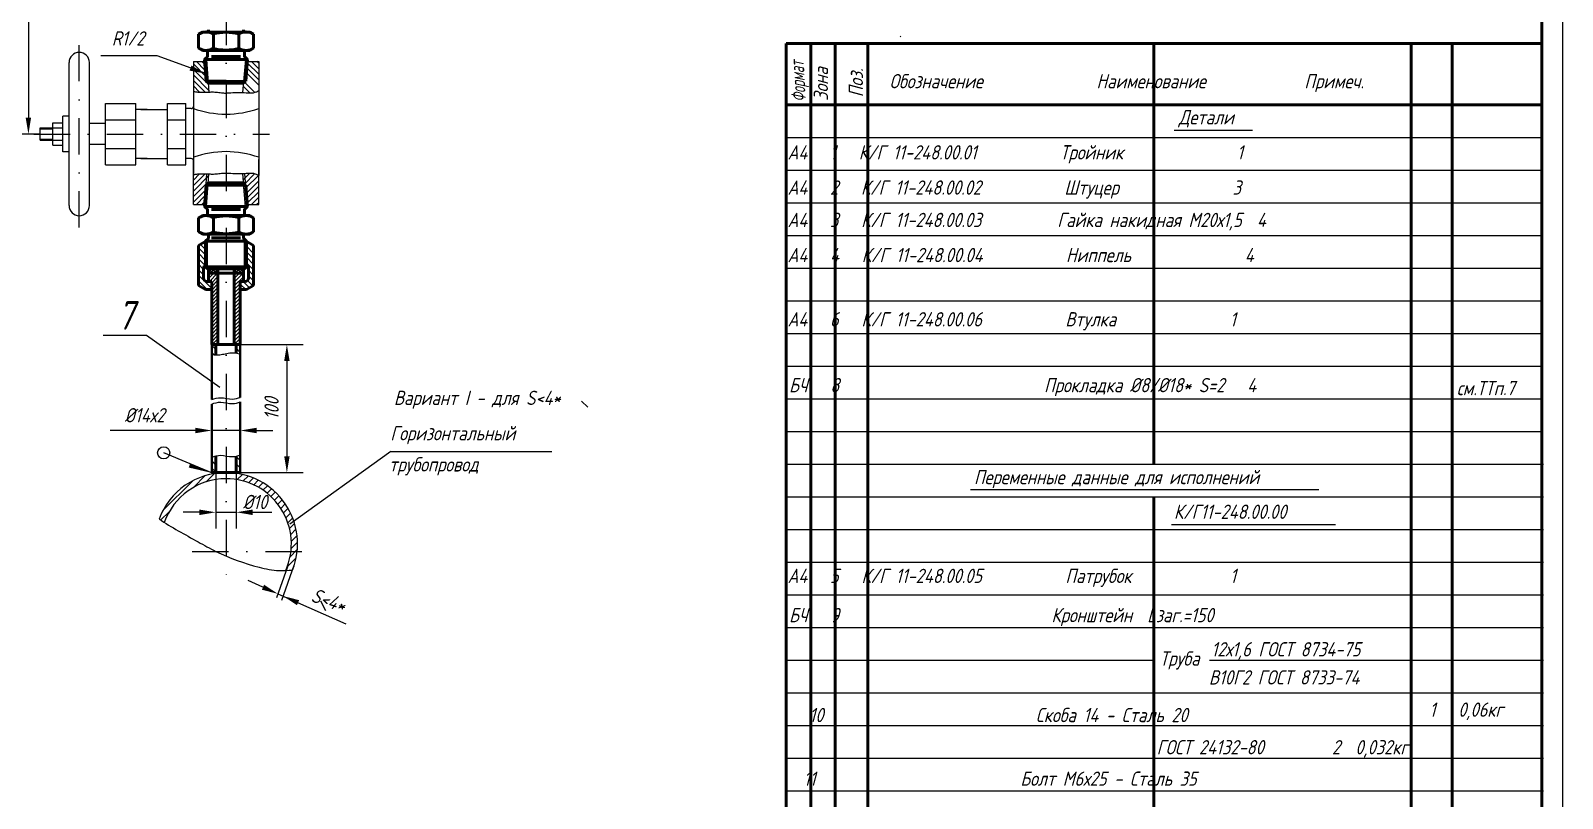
# Model space of a CAD drawing. Header units: inches. Extents: x 5621 to 6462, y 3850 to 4444.
# Drawn here: x 6087.2 to 6462.1, y 4038.7 to 4226.7 of the extents above; entities that cross this region are included whole.
import ezdxf

# ---------------------------------------------------------------- set-up
doc = ezdxf.new("R2010")
doc.units = ezdxf.units.IN
doc.header["$LTSCALE"] = 0.7
doc.header["$MEASUREMENT"] = 0
doc.linetypes.add('DASHDOT', pattern=[25.4, 12.7, -6.35, 0, -6.35])
doc.styles.get("Standard").update_dxf_attribs({"font": 'romand.shx', "width": 0.8, "oblique": 15, "height": 3.5})
doc.dimstyles.get("Standard").update_dxf_attribs({"dimtxt": 3.5, "dimasz": 4, "dimexe": 4, "dimexo": 0, "dimgap": 2, "dimtad": 1, "dimdec": 0, "dimdsep": 46, "dimtxsty": 'Standard', "dimcen": 0.09, "dimadec": 0, "dimazin": 0, "dimtfac": 1, "dimtdec": 0, "dimtmove": 0, "dimatfit": 3, "dimfxl": 0.18, "dimtolj": 1, "dimtzin": 0, "dimlwd": 25, "dimlwe": 25, "dimarcsym": 0})

# ---------------------------------------------------------------- blocks, each defined once
blk = doc.blocks.new('*X3')
at = {"color": 0}
for p, q in [((659.41, 734.85), (661.46, 736.89)), ((659.41, 736.65), (659.66, 736.89)), ((661.53, 734), (659.41, 736.12)), ((659.41, 733.05), (661.53, 735.17)), ((661.53, 735.79), (660.44, 736.89)), ((661.35, 732.39), (659.41, 734.32)), ((659.55, 732.39), (659.41, 732.52)), ((660.55, 732.39), (661.53, 733.38))]:
    blk.add_line(p, q, dxfattribs=at)
blk = doc.blocks.new('*D21')
at = {"color": 0, "lineweight": 25, "transparency": 16777216}
for p, q in [((6134.98, 4262.45), (6082.61, 4262.45)), ((6086.61, 4258.45), (6086.61, 4205.37)), ((6089.48, 4201.37), (6082.61, 4201.37))]:
    blk.add_line(p, q, dxfattribs=at)
for points in [[(6085.94, 4258.45), (6087.27, 4258.45), (6086.61, 4262.45)], [(6085.94, 4205.37), (6087.27, 4205.37), (6086.61, 4201.37)]]:
    blk.add_solid(points, dxfattribs=at)
at = {"layer": 'DEFPOINTS', "color": 0, "lineweight": 25, "transparency": 16777216}
for p in [(6134.98, 4262.45), (6086.61, 4201.37), (6089.48, 4201.37)]:
    blk.add_point(p, dxfattribs=at)
at = {"color": 0, "lineweight": 25, "transparency": 16777216, "insert": (6082.86, 4231.91), "char_height": 3.5, "attachment_point": 5, "rotation": 90}
blk.add_mtext('\\A1;125*', dxfattribs=at)
blk = doc.blocks.new('*D22')
at = {"color": 0, "lineweight": 25, "transparency": 16777216}
for p, q in [((6138.48, 4149.8), (6153.88, 4149.8)), ((6149.88, 4145.8), (6149.88, 4122.48)), ((6134.98, 4118.48), (6153.88, 4118.48))]:
    blk.add_line(p, q, dxfattribs=at)
for points in [[(6149.22, 4145.8), (6150.55, 4145.8), (6149.88, 4149.8)], [(6149.22, 4122.48), (6150.55, 4122.48), (6149.88, 4118.48)]]:
    blk.add_solid(points, dxfattribs=at)
at = {"layer": 'DEFPOINTS', "color": 0, "lineweight": 25, "transparency": 16777216}
for p in [(6138.48, 4149.8), (6134.98, 4118.48), (6149.88, 4118.48)]:
    blk.add_point(p, dxfattribs=at)
at = {"color": 0, "lineweight": 25, "transparency": 16777216, "insert": (6146.13, 4134.14), "char_height": 3.5, "attachment_point": 5, "rotation": 90}
blk.add_mtext('\\A1;100', dxfattribs=at)
blk = doc.blocks.new('*D7')
at = {"color": 0, "lineweight": 25, "transparency": 16777216}
for p, q in [((6131.48, 4125.81), (6131.48, 4132.77)), ((6138.48, 4126.34), (6138.48, 4132.77)), ((6127.48, 4128.77), (6106.59, 4128.77)), ((6138.48, 4128.77), (6131.48, 4128.77)), ((6142.48, 4128.77), (6146.48, 4128.77))]:
    blk.add_line(p, q, dxfattribs=at)
for points in [[(6127.48, 4129.44), (6127.48, 4128.11), (6131.48, 4128.77)], [(6142.48, 4129.44), (6142.48, 4128.11), (6138.48, 4128.77)]]:
    blk.add_solid(points, dxfattribs=at)
at = {"layer": 'DEFPOINTS', "color": 0, "lineweight": 25, "transparency": 16777216}
for p in [(6131.48, 4128.77), (6131.48, 4125.81), (6138.48, 4126.34)]:
    blk.add_point(p, dxfattribs=at)
at = {"color": 0, "lineweight": 25, "transparency": 16777216, "insert": (6115.04, 4132.52), "char_height": 3.5, "attachment_point": 5}
blk.add_mtext('\\A1;%%C14х2', dxfattribs=at)

msp = doc.modelspace()

# ---------------------------------------------------------------- hatches: boundary and pattern name
at = {"lineweight": 25}
h = msp.add_hatch(dxfattribs=at)
h.set_pattern_fill('ANSI31', color=256, scale=10, angle=90, style=0)
h.set_pattern_definition([(135, (-6977.6492, 2474.8975), (-0.88388348, -0.88388348), [])])
edge = h.paths.add_edge_path()
edge.add_spline(control_points=[(6132.48, 4122.57), (6132.15, 4122.49), (6131.82, 4122.38), (6131.48, 4122.27)], knot_values=[1.845723, 1.845723, 1.845723, 1.845723, 3.908743, 3.908743, 3.908743, 3.908743], degree=3, periodic=0)
edge.add_line((6131.48, 4122.27), (6131.48, 4118.48))
edge.add_line((6131.48, 4118.48), (6132.48, 4118.48))
edge.add_line((6132.48, 4118.48), (6132.48, 4122.57))
edge = h.paths.add_edge_path()
edge.add_spline(control_points=[(6138.48, 4122.79), (6138.15, 4122.68), (6137.82, 4122.58), (6137.48, 4122.51)], knot_values=[13.949095, 13.949095, 13.949095, 13.949095, 15.851644, 15.851644, 15.851644, 15.851644], degree=3, periodic=0)
edge.add_line((6137.48, 4122.51), (6137.48, 4118.48))
edge.add_line((6137.48, 4118.48), (6138.23, 4118.48))
edge.add_line((6138.23, 4118.48), (6138.48, 4118.48))
edge.add_line((6138.48, 4118.48), (6138.48, 4122.79))
h.paths.add_polyline_path([(6138.48, 4149.8), (6137.48, 4149.8), (6137.48, 4147.72, -0.029397), (6138.23, 4147.56, -0.006244), (6138.48, 4147.49)])
h.paths.add_polyline_path([(6132.48, 4149.8), (6131.48, 4149.8), (6131.48, 4147.47), (6131.6, 4147.43, 0.004088), (6131.75, 4147.4, 0.036829), (6132.48, 4147.3)])

# ---------------------------------------------------------------- linework, layer by layer
for p, q in [((6462.1, 4444.11), (6462.1, 3850.11)), ((6096.55, 4183.88), (6096.55, 4218.87)), ((6101.55, 4183.88), (6101.55, 4218.87)), ((6118.1, 4220.53), (6104.37, 4220.53)), ((6130, 4216.17), (6118.1, 4220.53)), ((6126.98, 4219.12), (6126.98, 4191.44)), ((6126.98, 4218.87), (6126.98, 4191.19)), ((6130.23, 4219.64), (6130.79, 4211.64)), ((6139.73, 4219.65), (6139.05, 4211.54)), ((6142.98, 4219.12), (6142.98, 4191.25)), ((6130.11, 4214.36), (6130.63, 4213.91)), ((6130.69, 4213.86), (6139.18, 4213.86)), ((6139.77, 4214.36), (6139.18, 4213.86)), ((6139.77, 4214.36), (6139.25, 4213.92)), ((6105.44, 4193.87), (6105.44, 4208.87)), ((6112.94, 4193.87), (6112.94, 4208.87)), ((6115.66, 4207.37), (6112.94, 4207.37)), ((6114.14, 4207.37), (6120.66, 4207.37)), ((6120.66, 4193.87), (6120.66, 4208.87)), ((6125.16, 4193.87), (6125.16, 4208.87)), ((6126.48, 4207.62), (6125.16, 4207.62)), ((6092.55, 4198.62), (6092.55, 4204.12)), ((6092.55, 4204.12), (6095.05, 4204.12)), ((6095.05, 4197.04), (6095.05, 4205.71)), ((6096.55, 4205.71), (6095.05, 4205.71)), ((6105.44, 4203.94), (6101.55, 4203.94)), ((6089.48, 4199.87), (6089.48, 4202.87)), ((6089.48, 4202.87), (6095.05, 4202.87)), ((6089.48, 4202.62), (6092.55, 4202.62)), ((6089.48, 4200.12), (6092.55, 4200.12)), ((6089.48, 4199.87), (6095.05, 4199.87)), ((6092.55, 4198.62), (6095.05, 4198.62)), ((6096.55, 4197.04), (6095.05, 4197.04)), ((6105.44, 4198.81), (6101.55, 4198.81)), ((6115.66, 4195.37), (6112.94, 4195.37)), ((6114.14, 4195.37), (6120.66, 4195.37)), ((6126.48, 4195.37), (6125.16, 4195.37)), ((6126.98, 4184.12), (6126.98, 4195.12)), ((6142.98, 4184.12), (6142.98, 4195.16)), ((6129.76, 4184.12), (6130.29, 4191.62)), ((6130.23, 4183.58), (6130.79, 4191.57)), ((6130.23, 4183.6), (6130.63, 4189.34)), ((6130.69, 4189.39), (6139.18, 4189.39)), ((6139.74, 4183.57), (6139.06, 4191.67)), ((6139.77, 4188.89), (6139.18, 4189.39)), ((6139.77, 4188.89), (6139.25, 4189.33)), ((6139.73, 4183.6), (6139.25, 4189.33)), ((6140.19, 4184.12), (6139.55, 4191.73)), ((6130.41, 4182.96), (6129.72, 4183.65)), ((6139.48, 4181.89), (6139.48, 4182.79)), ((6130.66, 4175.82), (6129.98, 4175.14)), ((6129.98, 4169.89), (6129.98, 4175.14)), ((6129.98, 4175.14), (6139.98, 4175.14)), ((6130.48, 4169.39), (6130.48, 4175.64)), ((6130.48, 4168.86), (6130.48, 4175.14)), ((6131.67, 4175.98), (6138.4, 4175.98)), ((6139.23, 4175.99), (6139.23, 4176.89)), ((6139.23, 4175.99), (6139.23, 4176.39)), ((6139.31, 4175.82), (6139.98, 4175.14)), ((6139.31, 4175.82), (6139.98, 4175.14)), ((6139.48, 4175.64), (6139.46, 4175.64)), ((6139.48, 4169.4), (6139.48, 4175.64)), ((6139.48, 4168.86), (6139.48, 4175.64)), ((6139.48, 4169.39), (6139.48, 4175.14)), ((6139.98, 4169.89), (6139.98, 4175.14)), ((6139.98, 4169.88), (6139.98, 4175.14)), ((6129.97, 4168.86), (6130.47, 4168.36)), ((6130.47, 4168.36), (6139.48, 4168.36)), ((6130.47, 4168.36), (6139.48, 4168.36)), ((6130.47, 4168.36), (6139.48, 4168.36)), ((6130.47, 4168.36), (6139.48, 4168.36)), ((6130.47, 4168.36), (6139.48, 4168.36)), ((6130.73, 4165.3), (6131.48, 4165.3)), ((6138.48, 4165.3), (6139.23, 4165.3)), ((6138.48, 4149.8), (6131.48, 4149.8)), ((6138.48, 4149.8), (6131.48, 4149.8)), ((6131.48, 4149.8), (6138.48, 4149.8)), ((6137.48, 4149.8), (6137.48, 4147.72)), ((6131.63, 4118.36), (6119.78, 4123.32))]:
    msp.add_line(p, q)
at = {"lineweight": 50}
for p, q in [((6457.1, 4439.11), (6457.1, 3855.11)), ((6129.19, 4226.36), (6128.23, 4225.81)), ((6128.23, 4225.81), (6128.23, 4222.41)), ((6134.98, 4226.36), (6129.19, 4226.36)), ((6129.19, 4226.36), (6134.98, 4226.36)), ((6131.89, 4225.88), (6131.89, 4222.33)), ((6140.78, 4226.36), (6134.98, 4226.36)), ((6134.98, 4226.36), (6140.78, 4226.36)), ((6138.08, 4225.88), (6138.08, 4222.33)), ((6140.78, 4226.36), (6139.73, 4226.36)), ((6139.88, 4226.36), (6139.73, 4226.36)), ((6140.78, 4226.36), (6141.73, 4225.81)), ((6140.78, 4226.36), (6141.73, 4225.81)), ((6141.73, 4225.81), (6141.73, 4222.41)), ((6141.73, 4225.81), (6141.73, 4222.41)), ((6129.19, 4221.86), (6128.23, 4222.41)), ((6140.78, 4221.86), (6141.73, 4222.41)), ((6140.78, 4221.86), (6141.73, 4222.41)), ((6272.1, 4223.51), (6272.1, 3960.51)), ((6272.1, 4223.51), (6457.1, 4223.51)), ((6278.1, 4223.51), (6278.1, 3960.51)), ((6284.1, 4223.51), (6284.1, 3960.51)), ((6292.1, 4223.51), (6292.1, 3960.51)), ((6362.1, 4223.51), (6362.1, 4120.52)), ((6425.1, 4223.51), (6425.1, 3960.51)), ((6435.1, 4223.51), (6435.1, 3960.51)), ((6129.19, 4221.86), (6134.98, 4221.86)), ((6134.98, 4221.86), (6129.19, 4221.86)), ((6130.41, 4220.29), (6129.73, 4219.61)), ((6129.73, 4219.61), (6130.1, 4214.36)), ((6129.73, 4219.61), (6134.98, 4219.61)), ((6130.48, 4221.36), (6130.48, 4220.46)), ((6131.42, 4220.36), (6134.98, 4220.36)), ((6134.98, 4221.86), (6140.78, 4221.86)), ((6140.78, 4221.86), (6134.98, 4221.86)), ((6138.54, 4220.36), (6134.98, 4220.36)), ((6140.23, 4219.61), (6134.98, 4219.61)), ((6139.48, 4221.36), (6139.48, 4220.46)), ((6139.48, 4221.36), (6139.48, 4220.46)), ((6139.56, 4220.29), (6140.23, 4219.61)), ((6139.56, 4220.29), (6140.23, 4219.61)), ((6140.23, 4219.61), (6139.79, 4214.36)), ((6139.88, 4221.86), (6140.78, 4221.86)), ((6140.78, 4221.86), (6139.88, 4221.86)), ((6130.1, 4214.36), (6134.98, 4214.36)), ((6130.11, 4214.36), (6130.69, 4213.86)), ((6130.69, 4213.86), (6139.18, 4213.86)), ((6139.77, 4214.36), (6139.18, 4213.86)), ((6272.1, 4208.51), (6457.1, 4208.51)), ((6129.73, 4183.64), (6130.1, 4188.89)), ((6130.1, 4188.89), (6134.98, 4188.89)), ((6130.11, 4188.89), (6130.69, 4189.39)), ((6130.11, 4188.89), (6130.63, 4189.34)), ((6130.69, 4189.39), (6139.18, 4189.39)), ((6139.79, 4188.89), (6134.99, 4188.89)), ((6139.77, 4188.89), (6139.18, 4189.39)), ((6140.23, 4183.64), (6139.79, 4188.89)), ((6129.19, 4181.39), (6128.23, 4180.84)), ((6128.23, 4177.44), (6128.23, 4180.84)), ((6129.19, 4181.39), (6134.98, 4181.39)), ((6134.98, 4181.39), (6129.19, 4181.39)), ((6129.73, 4183.64), (6134.98, 4183.64)), ((6130.41, 4182.96), (6129.73, 4183.64)), ((6130.48, 4181.89), (6130.48, 4182.79)), ((6131.42, 4182.89), (6134.98, 4182.89)), ((6131.89, 4177.37), (6131.89, 4180.92)), ((6140.23, 4183.64), (6134.98, 4183.64)), ((6138.54, 4182.89), (6134.98, 4182.89)), ((6134.98, 4181.39), (6140.78, 4181.39)), ((6140.78, 4181.39), (6134.98, 4181.39)), ((6138.08, 4177.37), (6138.08, 4180.92)), ((6139.48, 4181.89), (6139.48, 4182.79)), ((6139.56, 4182.96), (6140.24, 4183.65)), ((6139.56, 4182.96), (6140.23, 4183.64)), ((6139.56, 4182.96), (6140.23, 4183.64)), ((6139.88, 4181.39), (6140.78, 4181.39)), ((6140.78, 4181.39), (6139.88, 4181.39)), ((6140.78, 4181.39), (6141.73, 4180.84)), ((6140.78, 4181.39), (6141.73, 4180.84)), ((6141.73, 4177.44), (6141.73, 4180.84)), ((6141.73, 4177.44), (6141.73, 4180.84)), ((6129.19, 4176.89), (6128.23, 4177.44)), ((6140.78, 4176.89), (6141.73, 4177.44)), ((6140.78, 4176.89), (6141.73, 4177.44)), ((6130.06, 4175.12), (6128.23, 4174.06)), ((6128.23, 4164.31), (6128.23, 4174.06)), ((6134.98, 4176.89), (6129.19, 4176.89)), ((6129.19, 4176.89), (6134.98, 4176.89)), ((6130.66, 4175.82), (6129.98, 4175.14)), ((6129.98, 4168.86), (6129.98, 4175.14)), ((6129.98, 4175.14), (6134.98, 4175.14)), ((6130.73, 4175.99), (6130.73, 4176.39)), ((6131.42, 4175.98), (6134.98, 4175.98)), ((6140.78, 4176.89), (6134.98, 4176.89)), ((6134.98, 4176.89), (6140.78, 4176.89)), ((6138.54, 4175.98), (6134.98, 4175.98)), ((6139.98, 4175.14), (6134.98, 4175.14)), ((6139.23, 4175.99), (6139.23, 4176.39)), ((6139.31, 4175.82), (6139.98, 4175.14)), ((6140.78, 4176.89), (6139.73, 4176.89)), ((6139.88, 4176.89), (6139.73, 4176.89)), ((6139.91, 4175.12), (6141.73, 4174.06)), ((6139.98, 4168.86), (6139.98, 4175.14)), ((6141.73, 4164.31), (6141.73, 4174.06)), ((6129.48, 4166.1), (6129.48, 4168.61)), ((6129.63, 4168.97), (6129.98, 4169.32)), ((6129.97, 4168.86), (6130.47, 4168.36)), ((6130.47, 4168.36), (6139.48, 4168.36)), ((6130.73, 4165.3), (6130.73, 4168.36)), ((6130.73, 4167.3), (6139.23, 4167.3)), ((6132.98, 4149.8), (6132.98, 4168.36)), ((6136.98, 4149.8), (6136.98, 4168.36)), ((6139.23, 4165.3), (6139.23, 4168.36)), ((6139.98, 4168.86), (6139.48, 4168.36)), ((6139.98, 4168.86), (6139.48, 4168.36)), ((6140.41, 4168.88), (6139.98, 4169.3)), ((6140.48, 4166.1), (6140.48, 4168.61)), ((6129.98, 4163.3), (6128.23, 4164.31)), ((6129.98, 4163.3), (6131.48, 4163.3)), ((6130.28, 4165.3), (6131.48, 4165.3)), ((6131.48, 4149.8), (6131.48, 4165.3)), ((6138.48, 4165.3), (6139.68, 4165.3)), ((6138.48, 4149.8), (6138.48, 4165.3)), ((6138.48, 4163.3), (6139.98, 4163.3)), ((6139.98, 4163.3), (6141.73, 4164.31)), ((6131.48, 4149.8), (6138.48, 4149.8)), ((6132.48, 4149.8), (6132.48, 4147.3)), ((6137.48, 4149.8), (6137.48, 4147.72)), ((6132.48, 4122.57), (6132.48, 4118.48)), ((6137.48, 4122.51), (6137.48, 4118.48)), ((6131.48, 4118.48), (6138.48, 4118.48)), ((6138.23, 4118.48), (6131.73, 4118.48)), ((6362.1, 4112.52), (6362.1, 3960.51))]:
    msp.add_line(p, q, dxfattribs=at)
at = {"linetype": 'DASHDOT'}
for p, q in [((6134.98, 4303.56), (6134.98, 4092.92)), ((6099.05, 4178.52), (6099.05, 4223.33)), ((6087.94, 4201.37), (6145.6, 4201.37))]:
    msp.add_line(p, q, dxfattribs=at)
at = {"lineweight": 25}
for p, q in [((6272.1, 4223.51), (6457.1, 4223.51)), ((6300, 4225.35), (6300.14, 4225.21)), ((6272.1, 4200.51), (6457.1, 4200.51)), ((6367.08, 4202.29), (6386.29, 4202.29)), ((6272.1, 4192.51), (6457.1, 4192.51)), ((6272.1, 4184.51), (6457.1, 4184.51)), ((6272.1, 4176.51), (6457.1, 4176.51)), ((6272.1, 4168.51), (6457.1, 4168.51)), ((6138.48, 4149.8), (6138.48, 4160.95)), ((6272.1, 4160.51), (6457.1, 4160.51)), ((6115.53, 4152.06), (6104.89, 4152.06)), ((6133.49, 4139.31), (6115.53, 4152.06)), ((6272.1, 4152.51), (6457.1, 4152.51)), ((6131.59, 4147.43), (6131.48, 4147.47)), ((6272.1, 4144.51), (6457.1, 4144.51)), ((6221.96, 4135.96), (6223.55, 4134.47)), ((6272.1, 4136.51), (6362.26, 4136.51)), ((6362.1, 4136.51), (6457.1, 4136.51)), ((6272.1, 4128.51), (6457.1, 4128.51)), ((6175.36, 4123.66), (6150.58, 4105.85)), ((6175.36, 4123.66), (6214.75, 4123.66)), ((6127, 4114.85), (6129.87, 4117.72)), ((6130.16, 4116.23), (6132.18, 4118.25)), ((6132.48, 4118.3), (6132.48, 4111.73)), ((6137.48, 4118.3), (6137.48, 4112.22)), ((6137.74, 4116.74), (6139.01, 4118.01)), ((6139.18, 4116.42), (6140.39, 4117.62)), ((6140.52, 4115.99), (6141.68, 4117.15)), ((6272.45, 4120.52), (6457.45, 4120.52)), ((6119.47, 4109.09), (6126.88, 4116.49)), ((6132.48, 4116.78), (6132.48, 4104.75)), ((6137.48, 4116.78), (6137.48, 4104.75)), ((6141.77, 4115.47), (6142.89, 4116.59)), ((6142.93, 4114.86), (6144.03, 4115.96)), ((6144.02, 4114.18), (6145.1, 4115.26)), ((6145.03, 4113.43), (6146.1, 4114.5)), ((6145.97, 4112.6), (6147.04, 4113.67)), ((6317.21, 4114.35), (6402.49, 4114.35)), ((6146.85, 4111.71), (6147.91, 4112.77)), ((6147.65, 4110.75), (6148.72, 4111.82)), ((6148.39, 4109.71), (6149.47, 4110.8)), ((6149.05, 4108.61), (6150.15, 4109.71)), ((6272.45, 4112.52), (6362.1, 4112.52)), ((6362.1, 4112.52), (6457.45, 4112.52)), ((6118.98, 4106.83), (6121.12, 4108.96)), ((6128.48, 4108.75), (6124.48, 4108.75)), ((6132.48, 4108.75), (6137.48, 4108.75)), ((6141.48, 4108.75), (6146.22, 4108.75)), ((6149.63, 4107.42), (6150.76, 4108.55)), ((6150.12, 4106.15), (6151.29, 4107.32)), ((6150.52, 4104.78), (6151.75, 4106)), ((6366.45, 4105.78), (6406.58, 4105.78)), ((6150.81, 4103.3), (6152.11, 4104.59)), ((6150.97, 4101.69), (6152.36, 4103.08)), ((6272.45, 4104.52), (6457.45, 4104.52)), ((6150.68, 4097.86), (6152.43, 4099.61)), ((6150.95, 4099.9), (6152.48, 4101.43)), ((6150.02, 4095.4), (6147.36, 4087.82)), ((6151.59, 4095.7), (6148.6, 4087.17)), ((6149.98, 4095.39), (6152.15, 4097.56)), ((6272.45, 4096.52), (6362.03, 4096.52)), ((6362.1, 4096.52), (6457.45, 4096.52)), ((6144.02, 4090.4), (6140.37, 4092.01)), ((6147.68, 4088.78), (6151.36, 4087.15)), ((6149.69, 4087.89), (6164.33, 4081.42)), ((6158.12, 4087.04), (6159.33, 4084.72)), ((6272.45, 4088.52), (6362.31, 4088.52)), ((6362.1, 4088.52), (6457.45, 4088.52)), ((6272.45, 4080.52), (6457.45, 4080.52)), ((6272.45, 4072.52), (6362.12, 4072.52)), ((6375.71, 4072.52), (6457.45, 4072.52)), ((6272.45, 4064.52), (6362.1, 4064.52)), ((6362.1, 4064.52), (6457.45, 4064.52)), ((6272.45, 4056.52), (6457.45, 4056.52)), ((6272.45, 4048.52), (6457.45, 4048.52)), ((6272.45, 4040.52), (6457.45, 4040.52))]:
    msp.add_line(p, q, dxfattribs=at)
at = {"linetype": 'Continuous'}
for p, q in [((6126.98, 4219.12), (6129.76, 4219.12)), ((6126.98, 4219.12), (6129.76, 4219.12)), ((6126.98, 4219.12), (6129.73, 4219.12)), ((6140.19, 4219.12), (6142.98, 4219.12)), ((6140.19, 4219.12), (6142.98, 4219.12)), ((6140.23, 4219.12), (6142.98, 4219.12)), ((6130.1, 4214.36), (6134.98, 4214.36)), ((6130.11, 4214.36), (6139.79, 4214.36)), ((6139.79, 4214.36), (6134.98, 4214.36)), ((6105.44, 4208.87), (6112.94, 4208.87)), ((6120.66, 4208.87), (6125.16, 4208.87)), ((6105.44, 4204.87), (6112.94, 4204.87)), ((6120.66, 4204.87), (6125.16, 4204.87)), ((6105.44, 4197.87), (6112.94, 4197.87)), ((6120.66, 4197.87), (6125.16, 4197.87)), ((6105.44, 4193.87), (6112.94, 4193.87)), ((6120.66, 4193.87), (6125.16, 4193.87)), ((6130.1, 4188.89), (6134.98, 4188.89)), ((6130.11, 4188.89), (6139.79, 4188.89)), ((6139.79, 4188.89), (6134.98, 4188.89)), ((6126.98, 4184.12), (6129.73, 4184.12)), ((6140.23, 4184.12), (6142.98, 4184.12)), ((6139.98, 4168.86), (6134.99, 4168.86))]:
    msp.add_line(p, q, dxfattribs=at)
at = {"color": 0}
for p, q in [((6130.02, 4215.5), (6126.98, 4218.53)), ((6129.73, 4217.13), (6127.74, 4219.12)), ((6129.73, 4218.48), (6129.09, 4219.12)), ((6142.98, 4216), (6140.23, 4218.75)), ((6142.98, 4217.35), (6141.21, 4219.12)), ((6142.98, 4218.7), (6142.56, 4219.12)), ((6130.66, 4213.51), (6126.98, 4217.19)), ((6130.76, 4212.06), (6126.98, 4215.84)), ((6129.86, 4211.61), (6126.98, 4214.49)), ((6142.98, 4213.31), (6139.96, 4216.34)), ((6142.98, 4214.66), (6140.23, 4217.41)), ((6128.52, 4211.61), (6126.98, 4213.15)), ((6140.77, 4211.48), (6139.18, 4213.07)), ((6142.03, 4211.57), (6139.29, 4214.31)), ((6129.86, 4191.64), (6126.98, 4188.76)), ((6128.52, 4191.63), (6126.98, 4190.1)), ((6130.76, 4191.19), (6126.98, 4187.41)), ((6130.66, 4189.74), (6126.98, 4186.06)), ((6140.77, 4191.77), (6139.18, 4190.18)), ((6142.03, 4191.68), (6139.48, 4189.13)), ((6142.96, 4191.26), (6139.85, 4188.16)), ((6142.98, 4189.94), (6139.96, 4186.91)), ((6142.98, 4188.59), (6140.23, 4185.84)), ((6130.02, 4187.75), (6126.98, 4184.71)), ((6129.73, 4186.12), (6127.74, 4184.12)), ((6129.73, 4184.77), (6129.09, 4184.12)), ((6142.98, 4187.24), (6140.23, 4184.49)), ((6142.98, 4185.9), (6141.21, 4184.12)), ((6142.98, 4184.55), (6142.56, 4184.12)), ((6129.98, 4171.76), (6128.23, 4173.51)), ((6129.98, 4173.11), (6128.74, 4174.35)), ((6129.98, 4173.11), (6129.87, 4173.22)), ((6141.73, 4172.14), (6139.98, 4173.89)), ((6129.98, 4170.42), (6128.23, 4172.17)), ((6129.86, 4169.2), (6128.23, 4170.82)), ((6129.48, 4168.22), (6128.23, 4169.47)), ((6141.73, 4170.79), (6139.98, 4172.54)), ((6141.73, 4169.44), (6139.98, 4171.19)), ((6141.73, 4168.1), (6139.98, 4169.85)), ((6129.48, 4166.87), (6128.23, 4168.12)), ((6131.48, 4163.53), (6128.23, 4166.78)), ((6132.02, 4167.3), (6130.73, 4166.01)), ((6131.12, 4167.3), (6130.73, 4166.91)), ((6132.92, 4167.3), (6130.92, 4165.3)), ((6132.98, 4166.47), (6131.48, 4164.97)), ((6137.39, 4168.36), (6136.98, 4167.95)), ((6137.87, 4167.3), (6136.98, 4168.18)), ((6139.2, 4167.3), (6136.98, 4165.08)), ((6138.3, 4167.3), (6136.98, 4165.98)), ((6137.41, 4167.3), (6136.98, 4166.88)), ((6139.23, 4166.43), (6136.98, 4164.18)), ((6138.29, 4168.36), (6137.23, 4167.3)), ((6138.77, 4167.3), (6137.71, 4168.36)), ((6139.1, 4168.26), (6138.13, 4167.3)), ((6139.1, 4167.86), (6138.6, 4168.36)), ((6139.1, 4167.37), (6139.03, 4167.3)), ((6141.73, 4166.75), (6140.48, 4168)), ((6141.73, 4165.4), (6140.48, 4166.65)), ((6130.37, 4163.3), (6128.23, 4165.43)), ((6131.48, 4164.87), (6131.06, 4165.3)), ((6132.98, 4165.57), (6131.48, 4164.07)), ((6132.98, 4164.67), (6131.48, 4163.17)), ((6132.98, 4163.77), (6131.48, 4162.27)), ((6132.98, 4162.88), (6131.48, 4161.38)), ((6132.98, 4161.98), (6131.48, 4160.48)), ((6138.48, 4164.78), (6136.98, 4163.28)), ((6138.48, 4163.89), (6136.98, 4162.39)), ((6138.48, 4162.99), (6136.98, 4161.49)), ((6138.48, 4162.09), (6136.98, 4160.59)), ((6139.79, 4163.3), (6138.48, 4164.61)), ((6139.23, 4165.53), (6139, 4165.3)), ((6140.72, 4163.72), (6139.14, 4165.3)), ((6141.57, 4164.22), (6140.25, 4165.54)), ((6132.98, 4161.08), (6131.48, 4159.58)), ((6132.98, 4160.18), (6131.48, 4158.68)), ((6132.98, 4159.28), (6131.48, 4157.78)), ((6132.98, 4158.39), (6131.48, 4156.89)), ((6138.48, 4161.19), (6136.98, 4159.69)), ((6138.48, 4160.29), (6136.98, 4158.79)), ((6138.48, 4159.4), (6136.98, 4157.9)), ((6138.48, 4158.5), (6136.98, 4157)), ((6132.98, 4157.49), (6131.48, 4155.99)), ((6132.98, 4156.59), (6131.48, 4155.09)), ((6132.98, 4155.69), (6131.48, 4154.19)), ((6132.98, 4154.79), (6131.48, 4153.29)), ((6138.48, 4157.6), (6136.98, 4156.1)), ((6138.48, 4156.7), (6136.98, 4155.2)), ((6138.48, 4155.8), (6136.98, 4154.3)), ((6138.48, 4154.91), (6136.98, 4153.41)), ((6132.98, 4153.9), (6131.48, 4152.4)), ((6132.98, 4153), (6131.48, 4151.5)), ((6132.98, 4152.1), (6131.48, 4150.6)), ((6132.98, 4151.2), (6131.58, 4149.8)), ((6138.48, 4154.01), (6136.98, 4152.51)), ((6138.48, 4153.11), (6136.98, 4151.61)), ((6138.48, 4152.21), (6136.98, 4150.71)), ((6138.48, 4151.31), (6136.98, 4149.81)), ((6132.98, 4150.3), (6132.48, 4149.8)), ((6138.48, 4150.42), (6137.87, 4149.8))]:
    msp.add_line(p, q, dxfattribs=at)
at = {"linetype": 'Continuous', "lineweight": 50}
for p, q in [((6129.19, 4221.86), (6134.98, 4221.86)), ((6140.78, 4221.86), (6134.98, 4221.86)), ((6129.19, 4181.39), (6134.98, 4181.39)), ((6140.78, 4181.39), (6134.98, 4181.39)), ((6129.97, 4168.86), (6139.98, 4168.86)), ((6129.98, 4168.86), (6134.98, 4168.86))]:
    msp.add_line(p, q, dxfattribs=at)
at = {"lineweight": 40}
for p, q in [((6139.79, 4214.36), (6134.98, 4214.36)), ((6131.48, 4149.8), (6131.48, 4136.36)), ((6138.48, 4149.8), (6138.48, 4136.89)), ((6138.48, 4135.79), (6138.48, 4118.48)), ((6131.48, 4135.26), (6131.48, 4118.48))]:
    msp.add_line(p, q, dxfattribs=at)
at = {"color": 0, "linetype": 'ByBlock', "lineweight": 50}
msp.add_line((6139.98, 4169.3), (6139.98, 4173.01), dxfattribs=at)
at = {"color": 0, "linetype": 'ByBlock'}
for p, q in [((6131.48, 4149.8), (6131.48, 4157.47)), ((6138.48, 4149.8), (6138.48, 4157.47))]:
    msp.add_line(p, q, dxfattribs=at)
at = {"linetype": 'DASHDOT', "lineweight": 25}
msp.add_line((6126.73, 4099.15), (6157.23, 4099.15), dxfattribs=at)
for points, format in [([(6126.98, 4211.81, 0.010158), (6128.1, 4211.65, 0.030036), (6128.91, 4211.6, 0.013798), (6131.08, 4211.66, -0.026226), (6132.23, 4211.66, -0.02831), (6133.58, 4211.52, 0.037565), (6134.6, 4211.42, 0.018986), (6135.61, 4211.45, -0.008915), (6137.74, 4211.54, -0.019358), (6139.44, 4211.52, 0.01613), (6141.48, 4211.48, 0.103314), (6142.32, 4211.67, 0.018147), (6142.98, 4212)], "xyb"), ([(6126.98, 4191.44, -0.010158), (6128.1, 4191.6, -0.030036), (6128.91, 4191.65, -0.013798), (6131.08, 4191.59, 0.026226), (6132.23, 4191.59, 0.02831), (6133.58, 4191.73, -0.037565), (6134.6, 4191.82, -0.018986), (6135.61, 4191.8, 0.008915), (6137.74, 4191.71, 0.019358), (6139.44, 4191.73, -0.01613), (6141.48, 4191.77, -0.103314), (6142.32, 4191.58, -0.018147), (6142.98, 4191.25)], "xyb"), ([(6131.55, 4147.44, 0.005268), (6131.75, 4147.4, 0.069654), (6133.14, 4147.3, 0.045006), (6134.41, 4147.5, -0.037919), (6135.91, 4147.76, -0.090658), (6138.23, 4147.56, -0.006244), (6138.48, 4147.49)], "xyb"), ([(6131.63, 4118.36, 0, 1, 0), (6126.02, 4120.18, 1, 1, 0)], "xyseb")]:
    msp.add_lwpolyline(points, format=format)
msp.add_circle((6119.72, 4123.3), 1.5)
at = {"lineweight": 50}
for centre, radius, start, end in [((6130.09, 4223.36), 3.02, 53.3648, 128.0127), ((6130.23, 4226.86), 0.5, 270, 0), ((6134.98, 4214.29), 12, 90, 104.9333), ((6134.98, 4214.29), 12, 75.0667, 90), ((6139.88, 4223.36), 3.02, 51.9873, 126.6352), ((6139.73, 4226.86), 0.5, 180, 270), ((6139.73, 4226.86), 0.5, 180, 270), ((6130.09, 4224.86), 3.02, 231.9873, 306.6352), ((6134.98, 4233.93), 12, 255.0667, 270), ((6134.98, 4233.93), 12, 270, 284.9333), ((6139.88, 4224.86), 3.02, 233.3648, 308.0127), ((6139.88, 4224.86), 3.02, 270, 308.0127), ((6129.98, 4221.36), 0.5, 0, 90), ((6130.23, 4220.46), 0.25, 315, 360), ((6139.98, 4221.36), 0.5, 90, 180), ((6139.98, 4221.36), 0.5, 90, 180), ((6139.73, 4220.46), 0.25, 180, 225), ((6139.73, 4220.46), 0.25, 180, 225), ((6130.09, 4178.39), 3.02, 53.3648, 128.0127), ((6129.98, 4181.89), 0.5, 270, 0), ((6130.23, 4182.79), 0.25, 0, 45), ((6134.98, 4169.32), 12, 90, 104.9333), ((6134.98, 4169.32), 12, 75.0667, 90), ((6139.88, 4178.39), 3.02, 51.9873, 126.6352), ((6139.73, 4182.79), 0.25, 135, 180), ((6139.73, 4182.79), 0.25, 135, 180), ((6139.98, 4181.89), 0.5, 180, 270), ((6139.98, 4181.89), 0.5, 180, 270), ((6139.88, 4178.39), 3.02, 51.9873, 90), ((6130.09, 4179.89), 3.02, 231.9873, 306.6352), ((6134.98, 4188.96), 12, 255.0667, 270), ((6134.98, 4188.96), 12, 270, 284.9333), ((6139.88, 4179.89), 3.02, 233.3648, 308.0127), ((6130.23, 4176.39), 0.5, 0, 90), ((6130.48, 4175.99), 0.25, 315, 360), ((6139.73, 4176.39), 0.5, 90, 180), ((6139.73, 4176.39), 0.5, 90, 180), ((6139.48, 4175.99), 0.25, 180, 225), ((6129.98, 4168.61), 0.5, 135, 180), ((6130.28, 4166.1), 0.8, 180, 270), ((6139.68, 4166.1), 0.8, 270, 0), ((6139.98, 4168.61), 0.5, 0, 32.4109)]:
    msp.add_arc(centre, radius, start, end, dxfattribs=at)
for centre, radius, start, end in [((6099.05, 4218.87), 2.5, 0, 180), ((6126.48, 4208.12), 0.5, 270, 0), ((6134.98, 4229.94), 23.69, 250.267, 289.733), ((6134.98, 4173.37), 23.69, 70.267, 109.733), ((6126.48, 4194.87), 0.5, 0, 90), ((6099.05, 4183.88), 2.5, 180, 0), ((6139.48, 4175.99), 0.25, 180, 225)]:
    msp.add_arc(centre, radius, start, end)
at = {"lineweight": 25}
for radius, start, end in [(17.5, 90, 159.5761), (16, 90, 160.7277), (17.5, 338.6446, 90), (17.5, 87.8053, 90), (16, 336.0426, 90)]:
    msp.add_arc((6134.98, 4100.98), radius, start, end, dxfattribs=at)
for points, knots in [([(6131.48, 4136.36), (6132.22, 4136.62), (6133.89, 4137.07), (6136.18, 4136.21), (6137.84, 4136.68), (6138.48, 4136.89)], [1.845723, 1.845723, 1.845723, 1.845723, 6.396287, 12.196726, 15.851644, 15.851644, 15.851644, 15.851644]), ([(6131.48, 4135.26), (6132.22, 4135.52), (6133.89, 4135.96), (6136.18, 4135.11), (6137.84, 4135.57), (6138.48, 4135.79)], [1.845723, 1.845723, 1.845723, 1.845723, 6.396287, 12.196726, 15.851644, 15.851644, 15.851644, 15.851644]), ([(6131.48, 4122.27), (6132.22, 4122.52), (6133.89, 4122.97), (6136.18, 4122.12), (6137.84, 4122.58), (6138.48, 4122.79)], [1.845723, 1.845723, 1.845723, 1.845723, 6.396287, 12.196726, 15.851644, 15.851644, 15.851644, 15.851644]), ([(6118.58, 4107.08), (6121.66, 4105.08), (6126.37, 4102.52), (6134.3, 4098.06), (6140.99, 4095.7), (6147.42, 4094.3), (6150.17, 4094.51), (6151.28, 4094.61)], [39.37181, 39.37181, 39.37181, 39.37181, 61.456959, 71.378792, 93.914273, 103.80289, 110.467834, 110.467834, 110.467834, 110.467834])]:
    msp.add_open_spline(points, degree=3, knots=knots, dxfattribs=at)
msp.add_solid([(6126.51, 4218.16), (6126.05, 4216.91), (6130.04, 4216.16)])
for points in [[(6128.48, 4109.41), (6128.48, 4108.08), (6132.48, 4108.75)], [(6141.48, 4109.41), (6141.48, 4108.08), (6137.48, 4108.75)], [(6143.75, 4089.79), (6144.29, 4091.01), (6147.68, 4088.78)], [(6152.35, 4086), (6152.89, 4087.22), (6148.96, 4088.23)]]:
    msp.add_solid(points, dxfattribs=at)
at = {"layer": 'DEFPOINTS', "color": 0, "linetype": 'ByBlock', "lineweight": 50}
for p in [(6130.41, 4226.36), (6139.56, 4226.36), (6130.41, 4221.86), (6139.56, 4221.86), (6130.6, 4188.84), (6130.63, 4189.34), (6130.63, 4189.34), (6130.41, 4181.39), (6139.56, 4181.39), (6130.41, 4176.89), (6139.56, 4176.89), (6139.48, 4168.36), (6139.49, 4168.36), (6139.49, 4168.36)]:
    msp.add_point(p, dxfattribs=at)
at = {"layer": 'DEFPOINTS', "color": 0, "linetype": 'ByBlock'}
for p in [(6099.05, 4221.37), (6142.98, 4219.12), (6130.6, 4214.41), (6130.63, 4213.91), (6130.63, 4213.91), (6139.25, 4213.92), (6139.25, 4213.92), (6139.3, 4214.42), (6089.48, 4201.37), (6149.39, 4194.8), (6139.25, 4189.33), (6139.25, 4189.33), (6139.3, 4188.83), (6142.98, 4184.12), (6139.98, 4171.51), (6129.86, 4169.2), (6130.47, 4168.36), (6130.47, 4168.36), (6134.98, 4168.75), (6134.98, 4168.75), (6136.98, 4168.76), (6137.38, 4168.36), (6139.98, 4169.3), (6131.73, 4118.48), (6138.23, 4118.48)]:
    msp.add_point(p, dxfattribs=at)

# ---------------------------------------------------------------- block references
at = {"xscale": 0.5, "yscale": 0.5, "zscale": 0.5, "rotation": 90}
msp.add_blockref('*X3', (6499.18, 3837.59), dxfattribs=at)

# ---------------------------------------------------------------- texts
at = {"lineweight": 25, "oblique": 15, "width": 0.8}
for s, p in [('Зона', (6282.35, 4209.49)), ('Поз.', (6290.92, 4210.39))]:
    msp.add_text(s, height=3.5, rotation=90, dxfattribs=at).set_placement(p)
at = {"lineweight": 25, "char_height": 3.5, "attachment_point": 1}
for s, insert, width in [('R1/2', (6107.03, 4226.54), 30.8241), (' Обозначение               Наименование             Примеч.', (6295.55, 4216.07), 160.8509), ('Детали', (6368.18, 4207.23), 34.5782), ('А4   1   К/Г 11-248.00.01           Тройник               1', (6272.45, 4198.64), 191.907), ('А4   2   К/Г 11-248.00.02           Штуцер               3', (6272.45, 4190.02), 191.907), ('А4   3   К/Г 11-248.00.03          Гайка накидная М20х1,5  4', (6272.45, 4182.09), 191.907), ('А4   4   К/Г 11-248.00.04           Ниппель               4', (6272.45, 4173.49), 191.907), ('А4   6   К/Г 11-248.00.06           Втулка               1', (6272.45, 4157.76), 191.907), ('БЧ   8                           Прокладка %%C8/%%C18* S=2   4      ', (6272.8, 4141.63), 191.907), ('см.ТТп.7', (6436.26, 4140.91), 20.238), ('Вариант I - для S<4*', (6176.08, 4138.52), 62.4197), ('Горизонтальный ', (6175.2, 4129.86), 77.5752), ('трубопровод', (6174.86, 4122.23), 77.5752), ('Переменные данные для исполнений', (6318.08, 4119.12), 113.5663), ('К/Г11-248.00.00', (6367.02, 4110.63), 72.9349), ('А4   5   К/Г 11-248.00.05           Патрубок             1', (6272.45, 4094.93), 191.907), ('БЧ   9                            Кронштейн  Lзаг.=150       ', (6272.8, 4085.32), 191.907), ('12х1,6 ГОСТ 8734-75', (6376.18, 4076.95), 73.1572), ('Труба', (6363.53, 4074.7), 36.5786), ('В10Г2 ГОСТ 8733-74', (6375.58, 4070.07), 72.5735), ('       10                            Скоба 14 - Сталь 20', (6264.76, 4060.85), 194.5554), ('1   0,06кг', (6429.58, 4062.18), 33.2304), ('     ГОСТ 24132-80         2  0,032кг', (6353.51, 4052.97), 105.0633), ('        11                           Болт М6х25 - Сталь 35', (6261.52, 4045.27), 194.5554)]:
    msp.add_mtext(s, dxfattribs=dict(at, insert=insert, width=width))
at = {"lineweight": 25, "insert": (6273.46, 4209.09), "char_height": 3.5, "width": 24.1201, "attachment_point": 1, "rotation": 93.2058}
msp.add_mtext('{\\W0.6;Формат}', dxfattribs=at)
at = {"lineweight": 35, "insert": (6108.29, 4160.47), "char_height": 7, "width": 25.8231, "attachment_point": 1}
msp.add_mtext('7', dxfattribs=at)
at = {"lineweight": 25, "insert": (6142.08, 4111.27), "char_height": 3.5, "attachment_point": 5}
msp.add_mtext('%%C10', dxfattribs=at)
at = {"lineweight": 25, "insert": (6159.22, 4087.53), "char_height": 3.5, "attachment_point": 5, "rotation": 340.0267}
msp.add_mtext(' S<4*', dxfattribs=at)

# ---------------------------------------------------------------- dimensions: what is measured, and where the dimension line sits
at = {"lineweight": 25}
for base, p1, p2, text, picture, middle in [((6086.61, 4201.37), (6134.98, 4262.45), (6089.48, 4201.37), '125*', '*D21', (6082.86, 4231.91)), ((6149.88, 4118.48), (6138.48, 4149.8), (6134.98, 4118.48), '100', '*D22', (6146.13, 4134.14))]:
    dim = msp.add_linear_dim(base=base, p1=p1, p2=p2, angle=90, text=text, dimstyle='Standard', dxfattribs=at)
    dim.commit()
    dim.dimension.update_dxf_attribs({"geometry": picture, "text_midpoint": middle})
dim = msp.add_linear_dim(base=(6131.48, 4128.77), p1=(6138.48, 4126.34), p2=(6131.48, 4125.81), text='%%C14х2', dimstyle='Standard', dxfattribs=at)
dim.commit()
dim.dimension.update_dxf_attribs({"geometry": '*D7', "text_midpoint": (6115.04, 4132.52)})

doc.saveas('drawing.dxf')
